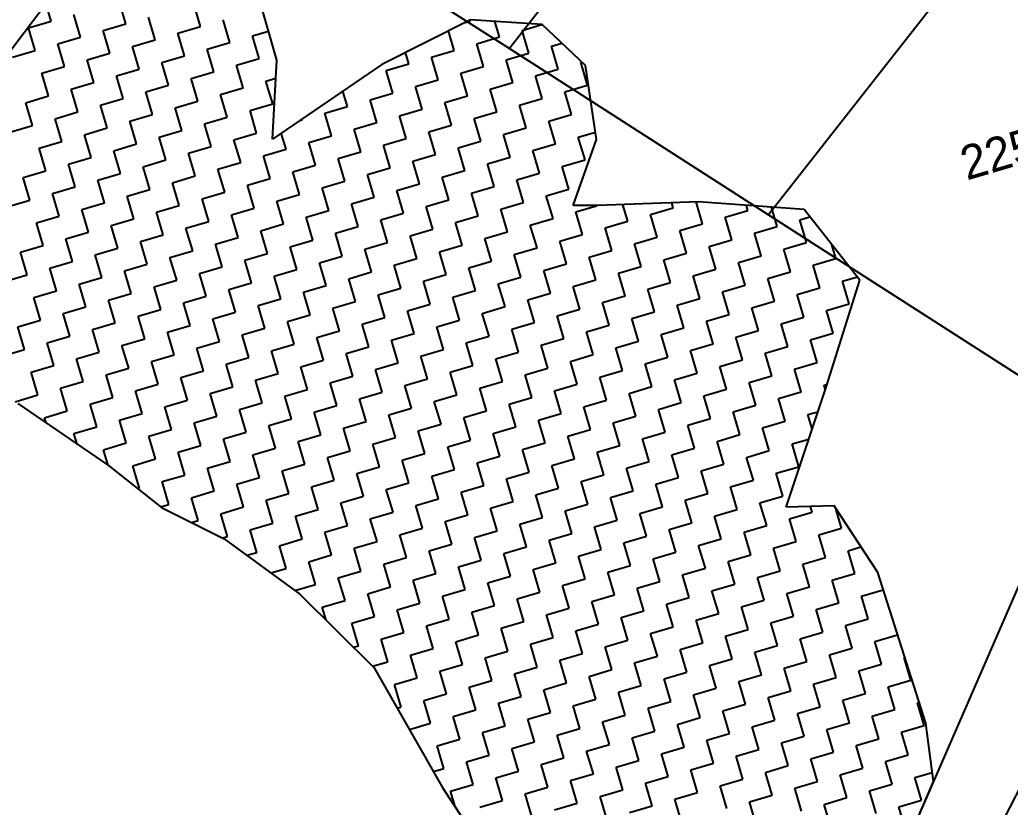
# Model space of a CAD drawing. Header units: metres. Extents: x 283645 to 285797, y 2017393 to 2020400.
# Drawn here: x 284784.7 to 285056.9, y 2017814.7 to 2018031.1 of the extents above; entities that cross this region are included whole.
import ezdxf
from ezdxf.enums import TextEntityAlignment as Align

# ---------------------------------------------------------------- set-up
doc = ezdxf.new("R2010")
doc.units = ezdxf.units.M
for name, color, linetype in [('POLY_HATCH', 12, 'Continuous'), ('POLY_PARCEL', 6, 'Continuous'), ('TEXT_MAPOUT', 7, 'Continuous'), ('TEXT_PARCEL', 7, 'Continuous'), ('V_BOUND_LINE', 7, 'Continuous'), ('VILLAGE BOUNDRY', 1, 'Continuous')]:
    doc.layers.add(name, color=color, linetype=linetype)
doc.styles.get("Standard").update_dxf_attribs({"font": 'simplex.shx'})
doc.styles.add('TEXT_MAP', font='', dxfattribs={"height": 2.5})
doc.styles.get('TEXT_MAP').set_extended_font_data('Kruti Dev 050')

msp = doc.modelspace()

# ---------------------------------------------------------------- linework, layer by layer
msp.add_lwpolyline([(284806.5, 2018054.9), (284730.52, 2017954.22)])
at = {"layer": 'POLY_HATCH'}
for p, q in [((284855.35, 2018019.98), (284842.17, 2018066.42)), ((284908.54, 2018031.07), (284884.18, 2018018.81)), ((284928.25, 2018029.77), (284908.54, 2018031.07)), ((284940.21, 2018018.55), (284928.25, 2018029.77)), ((284854.12, 2017998.26), (284855.35, 2018019.98)), ((284884.18, 2018018.81), (284854.12, 2017998.26)), ((284943.16, 2017998.23), (284940.21, 2018018.55)), ((284936.81, 2017980.09), (284943.16, 2017998.23)), ((284971.12, 2017981.05), (284943.45, 2017980.02)), ((285000.22, 2017978.95), (284971.12, 2017981.05)), ((284943.45, 2017980.02), (284936.81, 2017980.09)), ((285015.59, 2017959.59), (285000.22, 2017978.95)), ((285006.38, 2017930.44), (285015.59, 2017959.59)), ((284995.32, 2017897.19), (285006.38, 2017930.44)), ((284784.17, 2017925.66), (284809.04, 2017908.59)), ((284809.04, 2017908.59), (284823.61, 2017897.12)), ((284823.61, 2017897.12), (284840.91, 2017888.49)), ((285008.46, 2017897.5), (284995.32, 2017897.19)), ((285020.47, 2017879.18), (285008.46, 2017897.5)), ((284840.91, 2017888.49), (284861.67, 2017873.26)), ((285033.67, 2017837.83), (285020.47, 2017879.18)), ((284861.67, 2017873.26), (284882.1, 2017853.03)), ((284882.1, 2017853.03), (284901, 2017819.96)), ((285035.77, 2017821.82), (285033.67, 2017837.83)), ((284901, 2017819.96), (284911.11, 2017804.64)), ((284985.46, 2017704.31), (285035.77, 2017821.82))]:
    msp.add_line(p, q, dxfattribs=at)
at = {"layer": 'POLY_HATCH', "linetype": 'Continuous'}
for p, q in [((284793.31, 2018030.69), (284791.47, 2018036.92)), ((284813.85, 2018029.97), (284812.01, 2018036.2)), ((284834.38, 2018029.25), (284832.55, 2018035.48)), ((284801.38, 2018026.29), (284799.54, 2018032.53)), ((284787.07, 2018028.85), (284793.31, 2018030.69)), ((284807.61, 2018028.13), (284813.85, 2018029.97)), ((284821.92, 2018025.57), (284820.08, 2018031.81)), ((284842.46, 2018024.85), (284840.62, 2018031.08)), ((284907.09, 2018030.35), (284908.47, 2018030.75)), ((284908.47, 2018030.75), (284908.39, 2018031)), ((284916.54, 2018026.36), (284915.28, 2018030.63)), ((284922.77, 2018028.19), (284928.14, 2018029.77)), ((284788.91, 2018022.62), (284787.07, 2018028.85)), ((284809.45, 2018021.9), (284807.61, 2018028.13)), ((284828.15, 2018027.41), (284834.38, 2018029.25)), ((284829.99, 2018021.17), (284828.15, 2018027.41)), ((284848.69, 2018026.69), (284853.08, 2018027.98)), ((284850.53, 2018020.45), (284848.69, 2018026.69)), ((284904.07, 2018022.68), (284902.49, 2018028.03)), ((284924.61, 2018021.96), (284922.77, 2018028.19)), ((284795.14, 2018024.46), (284801.38, 2018026.29)), ((284796.98, 2018018.22), (284795.14, 2018024.46)), ((284815.68, 2018023.73), (284821.92, 2018025.57)), ((284836.22, 2018023.01), (284842.46, 2018024.85)), ((284910.3, 2018024.52), (284916.54, 2018026.36)), ((284912.14, 2018018.28), (284910.3, 2018024.52)), ((284930.84, 2018023.8), (284933.71, 2018024.64)), ((284782.68, 2018020.78), (284788.91, 2018022.62)), ((284803.22, 2018020.06), (284809.45, 2018021.9)), ((284817.52, 2018017.5), (284815.68, 2018023.73)), ((284838.06, 2018016.78), (284836.22, 2018023.01)), ((284891.6, 2018019.01), (284890.69, 2018022.09)), ((284897.84, 2018020.84), (284904.07, 2018022.68)), ((284918.38, 2018020.12), (284924.61, 2018021.96)), ((284932.68, 2018017.56), (284930.84, 2018023.8)), ((284805.05, 2018013.83), (284803.22, 2018020.06)), ((284823.75, 2018019.34), (284829.99, 2018021.17)), ((284825.59, 2018013.1), (284823.75, 2018019.34)), ((284844.29, 2018018.61), (284850.53, 2018020.45)), ((284846.13, 2018012.38), (284844.29, 2018018.61)), ((284885.37, 2018017.17), (284891.6, 2018019.01)), ((284899.67, 2018014.61), (284897.84, 2018020.84)), ((284920.21, 2018013.89), (284918.38, 2018020.12)), ((284938.91, 2018019.4), (284939.21, 2018019.49)), ((284940.75, 2018013.17), (284938.91, 2018019.4)), ((284790.75, 2018016.39), (284796.98, 2018018.22)), ((284792.58, 2018010.15), (284790.75, 2018016.39)), ((284811.29, 2018015.66), (284817.52, 2018017.5)), ((284831.82, 2018014.94), (284838.06, 2018016.78)), ((284887.21, 2018010.94), (284885.37, 2018017.17)), ((284905.91, 2018016.45), (284912.14, 2018018.28)), ((284907.75, 2018010.21), (284905.91, 2018016.45)), ((284926.45, 2018015.72), (284932.68, 2018017.56)), ((284798.82, 2018011.99), (284805.05, 2018013.83)), ((284813.12, 2018009.43), (284811.29, 2018015.66)), ((284819.36, 2018011.27), (284825.59, 2018013.1)), ((284833.66, 2018008.71), (284831.82, 2018014.94)), ((284852.36, 2018014.22), (284855.07, 2018015.02)), ((284854.2, 2018007.98), (284852.36, 2018014.22)), ((284879.05, 2018015.31), (284879.14, 2018015.33)), ((284879.14, 2018015.33), (284879.13, 2018015.36)), ((284893.44, 2018012.77), (284899.67, 2018014.61)), ((284913.98, 2018012.05), (284920.21, 2018013.89)), ((284928.28, 2018009.49), (284926.45, 2018015.72)), ((284934.52, 2018011.33), (284940.75, 2018013.17)), ((284800.66, 2018005.76), (284798.82, 2018011.99)), ((284821.19, 2018005.03), (284819.36, 2018011.27)), ((284839.9, 2018010.54), (284846.13, 2018012.38)), ((284841.73, 2018004.31), (284839.9, 2018010.54)), ((284874.74, 2018007.26), (284873.49, 2018011.5)), ((284880.97, 2018009.1), (284887.21, 2018010.94)), ((284895.28, 2018006.54), (284893.44, 2018012.77)), ((284915.82, 2018005.82), (284913.98, 2018012.05)), ((284936.35, 2018005.09), (284934.52, 2018011.33)), ((284786.35, 2018008.31), (284792.58, 2018010.15)), ((284788.19, 2018002.08), (284786.35, 2018008.31)), ((284806.89, 2018007.59), (284813.12, 2018009.43)), ((284808.73, 2018001.36), (284806.89, 2018007.59)), ((284827.43, 2018006.87), (284833.66, 2018008.71)), ((284847.97, 2018006.15), (284854.2, 2018007.98)), ((284882.81, 2018002.87), (284880.97, 2018009.1)), ((284901.51, 2018008.38), (284907.75, 2018010.21)), ((284903.35, 2018002.14), (284901.51, 2018008.38)), ((284922.05, 2018007.65), (284928.28, 2018009.49)), ((284923.89, 2018001.42), (284922.05, 2018007.65)), ((284794.42, 2018003.92), (284800.66, 2018005.76)), ((284814.96, 2018003.2), (284821.19, 2018005.03)), ((284829.26, 2018000.64), (284827.43, 2018006.87)), ((284849.8, 2017999.91), (284847.97, 2018006.15)), ((284868.51, 2018005.42), (284874.74, 2018007.26)), ((284870.34, 2017999.19), (284868.51, 2018005.42)), ((284889.04, 2018004.7), (284895.28, 2018006.54)), ((284909.58, 2018003.98), (284915.82, 2018005.82)), ((284930.12, 2018003.26), (284936.35, 2018005.09)), ((284796.26, 2017997.68), (284794.42, 2018003.92)), ((284816.8, 2017996.96), (284814.96, 2018003.2)), ((284835.5, 2018002.47), (284841.73, 2018004.31)), ((284837.34, 2017996.24), (284835.5, 2018002.47)), ((284861.64, 2018003.4), (284862.27, 2018003.59)), ((284862.27, 2018003.59), (284862.21, 2018003.79)), ((284876.58, 2018001.03), (284882.81, 2018002.87)), ((284890.88, 2017998.47), (284889.04, 2018004.7)), ((284897.11, 2018000.31), (284903.35, 2018002.14)), ((284911.42, 2017997.75), (284909.58, 2018003.98)), ((284931.96, 2017997.02), (284930.12, 2018003.26)), ((284781.95, 2018000.24), (284788.19, 2018002.08)), ((284802.49, 2017999.52), (284808.73, 2018001.36)), ((284804.33, 2017993.29), (284802.49, 2017999.52)), ((284823.03, 2017998.8), (284829.26, 2018000.64)), ((284843.57, 2017998.08), (284849.8, 2017999.91)), ((284857.87, 2017995.52), (284856.57, 2017999.94)), ((284878.41, 2017994.79), (284876.58, 2018001.03)), ((284898.95, 2017994.07), (284897.11, 2018000.31)), ((284917.65, 2017999.58), (284923.89, 2018001.42)), ((284919.49, 2017993.35), (284917.65, 2017999.58)), ((284938.19, 2017998.86), (284942.87, 2018000.24)), ((284790.02, 2017995.85), (284796.26, 2017997.68)), ((284810.56, 2017995.12), (284816.8, 2017996.96)), ((284824.87, 2017992.57), (284823.03, 2017998.8)), ((284845.41, 2017991.84), (284843.57, 2017998.08)), ((284864.11, 2017997.35), (284870.34, 2017999.19)), ((284865.95, 2017991.12), (284864.11, 2017997.35)), ((284884.65, 2017996.63), (284890.88, 2017998.47)), ((284905.19, 2017995.91), (284911.42, 2017997.75)), ((284925.72, 2017995.19), (284931.96, 2017997.02)), ((284940.03, 2017992.63), (284938.19, 2017998.86)), ((284791.86, 2017989.61), (284790.02, 2017995.85)), ((284812.4, 2017988.89), (284810.56, 2017995.12)), ((284831.1, 2017994.4), (284837.34, 2017996.24)), ((284832.94, 2017988.17), (284831.1, 2017994.4)), ((284851.64, 2017993.68), (284857.87, 2017995.52)), ((284872.18, 2017992.96), (284878.41, 2017994.79)), ((284886.48, 2017990.4), (284884.65, 2017996.63)), ((284892.72, 2017992.23), (284898.95, 2017994.07)), ((284907.02, 2017989.67), (284905.19, 2017995.91)), ((284927.56, 2017988.95), (284925.72, 2017995.19)), ((284798.1, 2017991.45), (284804.33, 2017993.29)), ((284799.93, 2017985.22), (284798.1, 2017991.45)), ((284818.63, 2017990.73), (284824.87, 2017992.57)), ((284839.17, 2017990.01), (284845.41, 2017991.84)), ((284853.48, 2017987.45), (284851.64, 2017993.68)), ((284874.02, 2017986.72), (284872.18, 2017992.96)), ((284894.55, 2017986), (284892.72, 2017992.23)), ((284913.26, 2017991.51), (284919.49, 2017993.35)), ((284915.09, 2017985.28), (284913.26, 2017991.51)), ((284933.79, 2017990.79), (284940.03, 2017992.63)), ((284785.63, 2017987.78), (284791.86, 2017989.61)), ((284806.17, 2017987.05), (284812.4, 2017988.89)), ((284820.47, 2017984.49), (284818.63, 2017990.73)), ((284841.01, 2017983.77), (284839.17, 2017990.01)), ((284859.71, 2017989.28), (284865.95, 2017991.12)), ((284861.55, 2017983.05), (284859.71, 2017989.28)), ((284880.25, 2017988.56), (284886.48, 2017990.4)), ((284882.09, 2017982.33), (284880.25, 2017988.56)), ((284900.79, 2017987.84), (284907.02, 2017989.67)), ((284921.33, 2017987.12), (284927.56, 2017988.95)), ((284935.63, 2017984.56), (284933.79, 2017990.79)), ((284787.47, 2017981.54), (284785.63, 2017987.78)), ((284808, 2017980.82), (284806.17, 2017987.05)), ((284826.71, 2017986.33), (284832.94, 2017988.17)), ((284828.54, 2017980.1), (284826.71, 2017986.33)), ((284847.24, 2017985.61), (284853.48, 2017987.45)), ((284867.78, 2017984.89), (284874.02, 2017986.72)), ((284888.32, 2017984.16), (284894.55, 2017986)), ((284902.63, 2017981.6), (284900.79, 2017987.84)), ((284923.16, 2017980.88), (284921.33, 2017987.12)), ((284793.7, 2017983.38), (284799.93, 2017985.22)), ((284795.54, 2017977.15), (284793.7, 2017983.38)), ((284814.24, 2017982.66), (284820.47, 2017984.49)), ((284834.78, 2017981.93), (284841.01, 2017983.77)), ((284849.08, 2017979.37), (284847.24, 2017985.61)), ((284869.62, 2017978.65), (284867.78, 2017984.89)), ((284890.16, 2017977.93), (284888.32, 2017984.16)), ((284908.86, 2017983.44), (284915.09, 2017985.28)), ((284910.7, 2017977.21), (284908.86, 2017983.44)), ((284929.4, 2017982.72), (284935.63, 2017984.56)), ((284781.23, 2017979.71), (284787.47, 2017981.54)), ((284801.77, 2017978.98), (284808, 2017980.82)), ((284816.07, 2017976.42), (284814.24, 2017982.66)), ((284836.61, 2017975.7), (284834.78, 2017981.93)), ((284855.31, 2017981.21), (284861.55, 2017983.05)), ((284857.15, 2017974.98), (284855.31, 2017981.21)), ((284875.85, 2017980.49), (284882.09, 2017982.33)), ((284877.69, 2017974.26), (284875.85, 2017980.49)), ((284896.39, 2017979.77), (284902.63, 2017981.6)), ((284916.93, 2017979.04), (284923.16, 2017980.88)), ((284931.24, 2017976.48), (284929.4, 2017982.72)), ((284964.24, 2017979.44), (284963.85, 2017980.78)), ((284972.31, 2017975.04), (284970.55, 2017981.03)), ((284803.61, 2017972.75), (284801.77, 2017978.98)), ((284822.31, 2017978.26), (284828.54, 2017980.1)), ((284824.15, 2017972.03), (284822.31, 2017978.26)), ((284842.85, 2017977.54), (284849.08, 2017979.37)), ((284863.39, 2017976.82), (284869.62, 2017978.65)), ((284883.92, 2017976.09), (284890.16, 2017977.93)), ((284898.23, 2017973.53), (284896.39, 2017979.77)), ((284918.77, 2017972.81), (284916.93, 2017979.04)), ((284937.47, 2017978.32), (284943.19, 2017980.01)), ((284939.31, 2017972.09), (284937.47, 2017978.32)), ((284951.77, 2017975.76), (284950.44, 2017980.28)), ((284958.01, 2017977.6), (284964.24, 2017979.44)), ((284978.55, 2017976.88), (284984.78, 2017978.71)), ((284984.78, 2017978.71), (284984.37, 2017980.1)), ((284992.85, 2017974.32), (284991.29, 2017979.6)), ((284789.3, 2017975.31), (284795.54, 2017977.15)), ((284791.14, 2017969.07), (284789.3, 2017975.31)), ((284809.84, 2017974.59), (284816.07, 2017976.42)), ((284830.38, 2017973.86), (284836.61, 2017975.7)), ((284844.68, 2017971.3), (284842.85, 2017977.54)), ((284850.92, 2017973.14), (284857.15, 2017974.98)), ((284865.22, 2017970.58), (284863.39, 2017976.82)), ((284885.76, 2017969.86), (284883.92, 2017976.09)), ((284904.46, 2017975.37), (284910.7, 2017977.21)), ((284906.3, 2017969.14), (284904.46, 2017975.37)), ((284925, 2017974.65), (284931.24, 2017976.48)), ((284945.54, 2017973.93), (284951.77, 2017975.76)), ((284959.84, 2017971.37), (284958.01, 2017977.6)), ((284966.08, 2017973.2), (284972.31, 2017975.04)), ((284980.38, 2017970.64), (284978.55, 2017976.88)), ((284999.08, 2017976.15), (285001.81, 2017976.96)), ((285000.92, 2017969.92), (284999.08, 2017976.15)), ((284797.37, 2017970.91), (284803.61, 2017972.75)), ((284811.68, 2017968.35), (284809.84, 2017974.59)), ((284832.22, 2017967.63), (284830.38, 2017973.86)), ((284852.76, 2017966.91), (284850.92, 2017973.14)), ((284871.46, 2017972.42), (284877.69, 2017974.26)), ((284873.29, 2017966.18), (284871.46, 2017972.42)), ((284892, 2017971.7), (284898.23, 2017973.53)), ((284912.53, 2017970.97), (284918.77, 2017972.81)), ((284926.84, 2017968.41), (284925, 2017974.65)), ((284947.38, 2017967.69), (284945.54, 2017973.93)), ((284967.92, 2017966.97), (284966.08, 2017973.2)), ((284986.62, 2017972.48), (284992.85, 2017974.32)), ((284988.45, 2017966.25), (284986.62, 2017972.48)), ((284799.21, 2017964.68), (284797.37, 2017970.91)), ((284817.91, 2017970.19), (284824.15, 2017972.03)), ((284819.75, 2017963.96), (284817.91, 2017970.19)), ((284838.45, 2017969.47), (284844.68, 2017971.3)), ((284858.99, 2017968.74), (284865.22, 2017970.58)), ((284879.53, 2017968.02), (284885.76, 2017969.86)), ((284893.83, 2017965.46), (284892, 2017971.7)), ((284914.37, 2017964.74), (284912.53, 2017970.97)), ((284933.07, 2017970.25), (284939.31, 2017972.09)), ((284934.91, 2017964.02), (284933.07, 2017970.25)), ((284953.61, 2017969.53), (284959.84, 2017971.37)), ((284955.45, 2017963.29), (284953.61, 2017969.53)), ((284974.15, 2017968.81), (284980.38, 2017970.64)), ((284994.69, 2017968.08), (285000.92, 2017969.92)), ((284784.91, 2017967.24), (284791.14, 2017969.07)), ((284786.74, 2017961), (284784.91, 2017967.24)), ((284805.44, 2017966.52), (284811.68, 2017968.35)), ((284825.98, 2017965.79), (284832.22, 2017967.63)), ((284840.29, 2017963.23), (284838.45, 2017969.47)), ((284846.52, 2017965.07), (284852.76, 2017966.91)), ((284860.83, 2017962.51), (284858.99, 2017968.74)), ((284881.36, 2017961.79), (284879.53, 2017968.02)), ((284900.07, 2017967.3), (284906.3, 2017969.14)), ((284901.9, 2017961.07), (284900.07, 2017967.3)), ((284920.6, 2017966.58), (284926.84, 2017968.41)), ((284941.14, 2017965.85), (284947.38, 2017967.69)), ((284961.68, 2017965.13), (284967.92, 2017966.97)), ((284975.99, 2017962.57), (284974.15, 2017968.81)), ((284996.53, 2017961.85), (284994.69, 2017968.08)), ((285008.99, 2017965.52), (285007.88, 2017969.31)), ((284792.98, 2017962.84), (284799.21, 2017964.68)), ((284807.28, 2017960.28), (284805.44, 2017966.52)), ((284827.82, 2017959.56), (284825.98, 2017965.79)), ((284848.36, 2017958.84), (284846.52, 2017965.07)), ((284867.06, 2017964.35), (284873.29, 2017966.18)), ((284868.9, 2017958.11), (284867.06, 2017964.35)), ((284887.6, 2017963.63), (284893.83, 2017965.46)), ((284908.14, 2017962.9), (284914.37, 2017964.74)), ((284922.44, 2017960.34), (284920.6, 2017966.58)), ((284942.98, 2017959.62), (284941.14, 2017965.85)), ((284963.52, 2017958.9), (284961.68, 2017965.13)), ((284982.22, 2017964.41), (284988.45, 2017966.25)), ((284984.06, 2017958.18), (284982.22, 2017964.41)), ((285002.76, 2017963.69), (285008.99, 2017965.52)), ((284794.81, 2017956.61), (284792.98, 2017962.84)), ((284813.52, 2017962.12), (284819.75, 2017963.96)), ((284815.35, 2017955.88), (284813.52, 2017962.12)), ((284834.05, 2017961.4), (284840.29, 2017963.23)), ((284835.89, 2017955.16), (284834.05, 2017961.4)), ((284854.59, 2017960.67), (284860.83, 2017962.51)), ((284875.13, 2017959.95), (284881.36, 2017961.79)), ((284889.44, 2017957.39), (284887.6, 2017963.63)), ((284909.97, 2017956.67), (284908.14, 2017962.9)), ((284928.68, 2017962.18), (284934.91, 2017964.02)), ((284930.51, 2017955.95), (284928.68, 2017962.18)), ((284949.21, 2017961.46), (284955.45, 2017963.29)), ((284951.05, 2017955.22), (284949.21, 2017961.46)), ((284969.75, 2017960.73), (284975.99, 2017962.57)), ((284990.29, 2017960.01), (284996.53, 2017961.85)), ((285004.6, 2017957.45), (285002.76, 2017963.69)), ((284780.51, 2017959.17), (284786.74, 2017961)), ((284801.05, 2017958.44), (284807.28, 2017960.28)), ((284821.59, 2017957.72), (284827.82, 2017959.56)), ((284842.12, 2017957), (284848.36, 2017958.84)), ((284856.43, 2017954.44), (284854.59, 2017960.67)), ((284876.97, 2017953.72), (284875.13, 2017959.95)), ((284895.67, 2017959.23), (284901.9, 2017961.07)), ((284897.51, 2017952.99), (284895.67, 2017959.23)), ((284916.21, 2017958.51), (284922.44, 2017960.34)), ((284936.75, 2017957.78), (284942.98, 2017959.62)), ((284957.29, 2017957.06), (284963.52, 2017958.9)), ((284971.59, 2017954.5), (284969.75, 2017960.73)), ((284992.13, 2017953.78), (284990.29, 2017960.01)), ((285010.83, 2017959.29), (285014.88, 2017960.48)), ((285012.67, 2017953.06), (285010.83, 2017959.29)), ((284788.58, 2017954.77), (284794.81, 2017956.61)), ((284802.88, 2017952.21), (284801.05, 2017958.44)), ((284809.12, 2017954.05), (284815.35, 2017955.88)), ((284823.42, 2017951.49), (284821.59, 2017957.72)), ((284843.96, 2017950.77), (284842.12, 2017957)), ((284862.66, 2017956.28), (284868.9, 2017958.11)), ((284864.5, 2017950.04), (284862.66, 2017956.28)), ((284883.2, 2017955.55), (284889.44, 2017957.39)), ((284903.74, 2017954.83), (284909.97, 2017956.67)), ((284918.05, 2017952.27), (284916.21, 2017958.51)), ((284924.28, 2017954.11), (284930.51, 2017955.95)), ((284938.58, 2017951.55), (284936.75, 2017957.78)), ((284959.12, 2017950.83), (284957.29, 2017957.06)), ((284977.82, 2017956.34), (284984.06, 2017958.18)), ((284979.66, 2017950.1), (284977.82, 2017956.34)), ((284998.36, 2017955.62), (285004.6, 2017957.45)), ((284790.42, 2017948.54), (284788.58, 2017954.77)), ((284810.96, 2017947.81), (284809.12, 2017954.05)), ((284829.66, 2017953.33), (284835.89, 2017955.16)), ((284831.49, 2017947.09), (284829.66, 2017953.33)), ((284850.2, 2017952.6), (284856.43, 2017954.44)), ((284870.73, 2017951.88), (284876.97, 2017953.72)), ((284885.04, 2017949.32), (284883.2, 2017955.55)), ((284905.58, 2017948.6), (284903.74, 2017954.83)), ((284926.12, 2017947.88), (284924.28, 2017954.11)), ((284944.82, 2017953.39), (284951.05, 2017955.22)), ((284946.65, 2017947.15), (284944.82, 2017953.39)), ((284965.36, 2017952.66), (284971.59, 2017954.5)), ((284985.89, 2017951.94), (284992.13, 2017953.78)), ((285000.2, 2017949.38), (284998.36, 2017955.62)), ((284796.65, 2017950.37), (284802.88, 2017952.21)), ((284817.19, 2017949.65), (284823.42, 2017951.49)), ((284837.73, 2017948.93), (284843.96, 2017950.77)), ((284852.03, 2017946.37), (284850.2, 2017952.6)), ((284872.57, 2017945.65), (284870.73, 2017951.88)), ((284891.27, 2017951.16), (284897.51, 2017952.99)), ((284893.11, 2017944.92), (284891.27, 2017951.16)), ((284911.81, 2017950.43), (284918.05, 2017952.27)), ((284913.65, 2017944.2), (284911.81, 2017950.43)), ((284932.35, 2017949.71), (284938.58, 2017951.55)), ((284952.89, 2017948.99), (284959.12, 2017950.83)), ((284967.19, 2017946.43), (284965.36, 2017952.66)), ((284987.73, 2017945.71), (284985.89, 2017951.94)), ((285006.43, 2017951.22), (285012.67, 2017953.06)), ((285008.27, 2017944.99), (285006.43, 2017951.22)), ((284784.18, 2017946.7), (284790.42, 2017948.54)), ((284798.49, 2017944.14), (284796.65, 2017950.37)), ((284804.72, 2017945.98), (284810.96, 2017947.81)), ((284819.03, 2017943.42), (284817.19, 2017949.65)), ((284839.57, 2017942.69), (284837.73, 2017948.93)), ((284858.27, 2017948.21), (284864.5, 2017950.04)), ((284860.1, 2017941.97), (284858.27, 2017948.21)), ((284878.81, 2017947.48), (284885.04, 2017949.32)), ((284899.34, 2017946.76), (284905.58, 2017948.6)), ((284919.88, 2017946.04), (284926.12, 2017947.88)), ((284934.19, 2017943.48), (284932.35, 2017949.71)), ((284954.73, 2017942.76), (284952.89, 2017948.99)), ((284973.43, 2017948.27), (284979.66, 2017950.1)), ((284975.26, 2017942.03), (284973.43, 2017948.27)), ((284993.97, 2017947.54), (285000.2, 2017949.38)), ((284786.02, 2017940.47), (284784.18, 2017946.7)), ((284806.56, 2017939.74), (284804.72, 2017945.98)), ((284825.26, 2017945.25), (284831.49, 2017947.09)), ((284827.1, 2017939.02), (284825.26, 2017945.25)), ((284845.8, 2017944.53), (284852.03, 2017946.37)), ((284866.34, 2017943.81), (284872.57, 2017945.65)), ((284880.64, 2017941.25), (284878.81, 2017947.48)), ((284901.18, 2017940.53), (284899.34, 2017946.76)), ((284921.72, 2017939.8), (284919.88, 2017946.04)), ((284940.42, 2017945.32), (284946.65, 2017947.15)), ((284942.26, 2017939.08), (284940.42, 2017945.32)), ((284960.96, 2017944.59), (284967.19, 2017946.43)), ((284981.5, 2017943.87), (284987.73, 2017945.71)), ((284995.8, 2017941.31), (284993.97, 2017947.54)), ((285002.04, 2017943.15), (285008.27, 2017944.99)), ((284792.25, 2017942.3), (284798.49, 2017944.14)), ((284794.09, 2017936.07), (284792.25, 2017942.3)), ((284812.79, 2017941.58), (284819.03, 2017943.42)), ((284833.33, 2017940.86), (284839.57, 2017942.69)), ((284847.64, 2017938.3), (284845.8, 2017944.53)), ((284868.17, 2017937.58), (284866.34, 2017943.81)), ((284886.88, 2017943.09), (284893.11, 2017944.92)), ((284888.71, 2017936.85), (284886.88, 2017943.09)), ((284907.41, 2017942.36), (284913.65, 2017944.2)), ((284909.25, 2017936.13), (284907.41, 2017942.36)), ((284927.95, 2017941.64), (284934.19, 2017943.48)), ((284948.49, 2017940.92), (284954.73, 2017942.76)), ((284962.8, 2017938.36), (284960.96, 2017944.59)), ((284983.34, 2017937.64), (284981.5, 2017943.87)), ((285003.87, 2017936.91), (285002.04, 2017943.15)), ((284779.79, 2017938.63), (284786.02, 2017940.47)), ((284800.32, 2017937.91), (284806.56, 2017939.74)), ((284814.63, 2017935.35), (284812.79, 2017941.58)), ((284835.17, 2017934.62), (284833.33, 2017940.86)), ((284853.87, 2017940.13), (284860.1, 2017941.97)), ((284855.71, 2017933.9), (284853.87, 2017940.13)), ((284874.41, 2017939.41), (284880.64, 2017941.25)), ((284894.95, 2017938.69), (284901.18, 2017940.53)), ((284915.49, 2017937.97), (284921.72, 2017939.8)), ((284929.79, 2017935.41), (284927.95, 2017941.64)), ((284950.33, 2017934.69), (284948.49, 2017940.92)), ((284969.03, 2017940.2), (284975.26, 2017942.03)), ((284970.87, 2017933.96), (284969.03, 2017940.2)), ((284989.57, 2017939.47), (284995.8, 2017941.31)), ((284802.16, 2017931.67), (284800.32, 2017937.91)), ((284820.86, 2017937.18), (284827.1, 2017939.02)), ((284822.7, 2017930.95), (284820.86, 2017937.18)), ((284841.4, 2017936.46), (284847.64, 2017938.3)), ((284861.94, 2017935.74), (284868.17, 2017937.58)), ((284876.25, 2017933.18), (284874.41, 2017939.41)), ((284882.48, 2017935.02), (284888.71, 2017936.85)), ((284896.78, 2017932.46), (284894.95, 2017938.69)), ((284917.32, 2017931.73), (284915.49, 2017937.97)), ((284936.02, 2017937.24), (284942.26, 2017939.08)), ((284937.86, 2017931.01), (284936.02, 2017937.24)), ((284956.56, 2017936.52), (284962.8, 2017938.36)), ((284977.1, 2017935.8), (284983.34, 2017937.64)), ((284991.41, 2017933.24), (284989.57, 2017939.47)), ((284997.64, 2017935.08), (285003.87, 2017936.91)), ((284787.86, 2017934.23), (284794.09, 2017936.07)), ((284789.69, 2017928), (284787.86, 2017934.23)), ((284808.4, 2017933.51), (284814.63, 2017935.35)), ((284828.93, 2017932.79), (284835.17, 2017934.62)), ((284843.24, 2017930.23), (284841.4, 2017936.46)), ((284863.78, 2017929.5), (284861.94, 2017935.74)), ((284884.32, 2017928.78), (284882.48, 2017935.02)), ((284903.02, 2017934.29), (284909.25, 2017936.13)), ((284904.85, 2017928.06), (284903.02, 2017934.29)), ((284923.56, 2017933.57), (284929.79, 2017935.41)), ((284944.09, 2017932.85), (284950.33, 2017934.69)), ((284958.4, 2017930.29), (284956.56, 2017936.52)), ((284978.94, 2017929.57), (284977.1, 2017935.8)), ((284999.48, 2017928.84), (284997.64, 2017935.08)), ((284795.93, 2017929.83), (284802.16, 2017931.67)), ((284810.23, 2017927.28), (284808.4, 2017933.51)), ((284830.77, 2017926.55), (284828.93, 2017932.79)), ((284849.47, 2017932.06), (284855.71, 2017933.9)), ((284851.31, 2017925.83), (284849.47, 2017932.06)), ((284870.01, 2017931.34), (284876.25, 2017933.18)), ((284890.55, 2017930.62), (284896.78, 2017932.46)), ((284911.09, 2017929.9), (284917.32, 2017931.73)), ((284925.39, 2017927.34), (284923.56, 2017933.57)), ((284945.93, 2017926.61), (284944.09, 2017932.85)), ((284964.63, 2017932.13), (284970.87, 2017933.96)), ((284966.47, 2017925.89), (284964.63, 2017932.13)), ((284985.17, 2017931.4), (284991.41, 2017933.24)), ((284987.01, 2017925.17), (284985.17, 2017931.4)), ((284797.77, 2017923.6), (284795.93, 2017929.83)), ((284816.47, 2017929.11), (284822.7, 2017930.95)), ((284818.3, 2017922.88), (284816.47, 2017929.11)), ((284837.01, 2017928.39), (284843.24, 2017930.23)), ((284857.54, 2017927.67), (284863.78, 2017929.5)), ((284871.85, 2017925.11), (284870.01, 2017931.34)), ((284878.08, 2017926.94), (284884.32, 2017928.78)), ((284892.39, 2017924.39), (284890.55, 2017930.62)), ((284912.93, 2017923.66), (284911.09, 2017929.9)), ((284931.63, 2017929.17), (284937.86, 2017931.01)), ((284933.46, 2017922.94), (284931.63, 2017929.17)), ((284952.17, 2017928.45), (284958.4, 2017930.29)), ((284972.7, 2017927.73), (284978.94, 2017929.57)), ((284993.24, 2017927.01), (284999.48, 2017928.84)), ((285005.71, 2017930.68), (285006.53, 2017930.92)), ((285006.06, 2017929.49), (285005.71, 2017930.68)), ((284783.46, 2017926.16), (284789.69, 2017928)), ((284804, 2017925.44), (284810.23, 2017927.28)), ((284824.54, 2017924.72), (284830.77, 2017926.55)), ((284838.84, 2017922.16), (284837.01, 2017928.39)), ((284859.38, 2017921.43), (284857.54, 2017927.67)), ((284879.92, 2017920.71), (284878.08, 2017926.94)), ((284898.62, 2017926.22), (284904.85, 2017928.06)), ((284900.46, 2017919.99), (284898.62, 2017926.22)), ((284919.16, 2017925.5), (284925.39, 2017927.34)), ((284939.7, 2017924.78), (284945.93, 2017926.61)), ((284954, 2017922.22), (284952.17, 2017928.45)), ((284974.54, 2017921.49), (284972.7, 2017927.73)), ((284995.08, 2017920.77), (284993.24, 2017927.01)), ((284791.53, 2017921.76), (284797.77, 2017923.6)), ((284805.84, 2017919.2), (284804, 2017925.44)), ((284826.37, 2017918.48), (284824.54, 2017924.72)), ((284845.08, 2017923.99), (284851.31, 2017925.83)), ((284846.91, 2017917.76), (284845.08, 2017923.99)), ((284865.61, 2017923.27), (284871.85, 2017925.11)), ((284867.45, 2017917.04), (284865.61, 2017923.27)), ((284886.15, 2017922.55), (284892.39, 2017924.39)), ((284906.69, 2017921.83), (284912.93, 2017923.66)), ((284921, 2017919.27), (284919.16, 2017925.5)), ((284941.54, 2017918.54), (284939.7, 2017924.78)), ((284960.24, 2017924.05), (284966.47, 2017925.89)), ((284962.07, 2017917.82), (284960.24, 2017924.05)), ((284980.78, 2017923.33), (284987.01, 2017925.17)), ((284982.61, 2017917.1), (284980.78, 2017923.33)), ((285001.31, 2017922.61), (285004.04, 2017923.41)), ((284791.96, 2017920.32), (284791.53, 2017921.76)), ((284812.07, 2017921.04), (284818.3, 2017922.88)), ((284813.91, 2017914.81), (284812.07, 2017921.04)), ((284832.61, 2017920.32), (284838.84, 2017922.16)), ((284853.15, 2017919.6), (284859.38, 2017921.43)), ((284873.69, 2017918.87), (284879.92, 2017920.71)), ((284887.99, 2017916.31), (284886.15, 2017922.55)), ((284908.53, 2017915.59), (284906.69, 2017921.83)), ((284927.23, 2017921.1), (284933.46, 2017922.94)), ((284929.07, 2017914.87), (284927.23, 2017921.1)), ((284947.77, 2017920.38), (284954, 2017922.22)), ((284968.31, 2017919.66), (284974.54, 2017921.49)), ((284988.85, 2017918.94), (284995.08, 2017920.77)), ((285002.47, 2017918.69), (285001.31, 2017922.61)), ((284799.6, 2017917.37), (284805.84, 2017919.2)), ((284820.14, 2017916.64), (284826.37, 2017918.48)), ((284834.45, 2017914.08), (284832.61, 2017920.32)), ((284840.68, 2017915.92), (284846.91, 2017917.76)), ((284854.98, 2017913.36), (284853.15, 2017919.6)), ((284875.52, 2017912.64), (284873.69, 2017918.87)), ((284894.22, 2017918.15), (284900.46, 2017919.99)), ((284896.06, 2017911.92), (284894.22, 2017918.15)), ((284914.76, 2017917.43), (284921, 2017919.27)), ((284935.3, 2017916.71), (284941.54, 2017918.54)), ((284949.61, 2017914.15), (284947.77, 2017920.38)), ((284955.84, 2017915.98), (284962.07, 2017917.82)), ((284970.14, 2017913.42), (284968.31, 2017919.66)), ((284990.68, 2017912.7), (284988.85, 2017918.94)), ((284800.45, 2017914.48), (284799.6, 2017917.37)), ((284821.98, 2017910.41), (284820.14, 2017916.64)), ((284842.52, 2017909.69), (284840.68, 2017915.92)), ((284861.22, 2017915.2), (284867.45, 2017917.04)), ((284863.06, 2017908.97), (284861.22, 2017915.2)), ((284881.76, 2017914.48), (284887.99, 2017916.31)), ((284902.3, 2017913.75), (284908.53, 2017915.59)), ((284916.6, 2017911.19), (284914.76, 2017917.43)), ((284937.14, 2017910.47), (284935.3, 2017916.71)), ((284957.68, 2017909.75), (284955.84, 2017915.98)), ((284976.38, 2017915.26), (284982.61, 2017917.1)), ((284978.22, 2017909.03), (284976.38, 2017915.26)), ((284996.92, 2017914.54), (285001.54, 2017915.9)), ((284807.67, 2017912.97), (284813.91, 2017914.81)), ((284808.95, 2017908.65), (284807.67, 2017912.97)), ((284828.21, 2017912.25), (284834.45, 2017914.08)), ((284848.75, 2017911.53), (284854.98, 2017913.36)), ((284869.29, 2017910.8), (284875.52, 2017912.64)), ((284883.59, 2017908.24), (284881.76, 2017914.48)), ((284904.13, 2017907.52), (284902.3, 2017913.75)), ((284922.83, 2017913.03), (284929.07, 2017914.87)), ((284924.67, 2017906.8), (284922.83, 2017913.03)), ((284943.37, 2017912.31), (284949.61, 2017914.15)), ((284963.91, 2017911.59), (284970.14, 2017913.42)), ((284984.45, 2017910.86), (284990.68, 2017912.7)), ((284998.75, 2017908.3), (284996.92, 2017914.54)), ((284815.74, 2017908.57), (284821.98, 2017910.41)), ((284830.05, 2017906.01), (284828.21, 2017912.25)), ((284836.28, 2017907.85), (284842.52, 2017909.69)), ((284850.59, 2017905.29), (284848.75, 2017911.53)), ((284871.13, 2017904.57), (284869.29, 2017910.8)), ((284889.83, 2017910.08), (284896.06, 2017911.92)), ((284891.66, 2017903.85), (284889.83, 2017910.08)), ((284910.37, 2017909.36), (284916.6, 2017911.19)), ((284930.9, 2017908.64), (284937.14, 2017910.47)), ((284945.21, 2017906.08), (284943.37, 2017912.31)), ((284951.44, 2017907.91), (284957.68, 2017909.75)), ((284965.75, 2017905.35), (284963.91, 2017911.59)), ((284986.29, 2017904.63), (284984.45, 2017910.86)), ((284817.58, 2017902.34), (284815.74, 2017908.57)), ((284838.12, 2017901.62), (284836.28, 2017907.85)), ((284856.82, 2017907.13), (284863.06, 2017908.97)), ((284858.66, 2017900.89), (284856.82, 2017907.13)), ((284877.36, 2017906.41), (284883.59, 2017908.24)), ((284897.9, 2017905.68), (284904.13, 2017907.52)), ((284912.2, 2017903.12), (284910.37, 2017909.36)), ((284932.74, 2017902.4), (284930.9, 2017908.64)), ((284953.28, 2017901.68), (284951.44, 2017907.91)), ((284971.98, 2017907.19), (284978.22, 2017909.03)), ((284973.82, 2017900.96), (284971.98, 2017907.19)), ((284992.52, 2017906.47), (284998.75, 2017908.3)), ((284823.82, 2017904.18), (284830.05, 2017906.01)), ((284825.65, 2017897.94), (284823.82, 2017904.18)), ((284844.35, 2017903.45), (284850.59, 2017905.29)), ((284864.89, 2017902.73), (284871.13, 2017904.57)), ((284879.2, 2017900.17), (284877.36, 2017906.41)), ((284899.74, 2017899.45), (284897.9, 2017905.68)), ((284918.44, 2017904.96), (284924.67, 2017906.8)), ((284920.27, 2017898.73), (284918.44, 2017904.96)), ((284938.98, 2017904.24), (284945.21, 2017906.08)), ((284940.81, 2017898), (284938.98, 2017904.24)), ((284959.51, 2017903.52), (284965.75, 2017905.35)), ((284980.05, 2017902.79), (284986.29, 2017904.63)), ((284994.36, 2017900.23), (284992.52, 2017906.47)), ((284817.14, 2017902.21), (284817.58, 2017902.34)), ((284831.89, 2017899.78), (284838.12, 2017901.62)), ((284846.19, 2017897.22), (284844.35, 2017903.45)), ((284866.73, 2017896.5), (284864.89, 2017902.73)), ((284885.43, 2017902.01), (284891.66, 2017903.85)), ((284887.27, 2017895.78), (284885.43, 2017902.01)), ((284905.97, 2017901.29), (284912.2, 2017903.12)), ((284926.51, 2017900.56), (284932.74, 2017902.4)), ((284947.05, 2017899.84), (284953.28, 2017901.68)), ((284961.35, 2017897.28), (284959.51, 2017903.52)), ((284981.89, 2017896.56), (284980.05, 2017902.79)), ((284833.72, 2017893.55), (284831.89, 2017899.78)), ((284852.42, 2017899.06), (284858.66, 2017900.89)), ((284854.26, 2017892.82), (284852.42, 2017899.06)), ((284872.96, 2017898.34), (284879.2, 2017900.17)), ((284893.5, 2017897.61), (284899.74, 2017899.45)), ((284907.81, 2017895.05), (284905.97, 2017901.29)), ((284914.04, 2017896.89), (284920.27, 2017898.73)), ((284928.35, 2017894.33), (284926.51, 2017900.56)), ((284948.88, 2017893.61), (284947.05, 2017899.84)), ((284967.59, 2017899.12), (284973.82, 2017900.96)), ((284969.42, 2017892.89), (284967.59, 2017899.12)), ((284988.12, 2017898.4), (284994.36, 2017900.23)), ((284823.41, 2017897.28), (284825.65, 2017897.94)), ((284839.96, 2017895.38), (284846.19, 2017897.22)), ((284860.5, 2017894.66), (284866.73, 2017896.5)), ((284874.8, 2017892.1), (284872.96, 2017898.34)), ((284895.34, 2017891.38), (284893.5, 2017897.61)), ((284915.88, 2017890.66), (284914.04, 2017896.89)), ((284934.58, 2017896.17), (284940.81, 2017898)), ((284936.42, 2017889.93), (284934.58, 2017896.17)), ((284955.12, 2017895.45), (284961.35, 2017897.28)), ((284975.66, 2017894.72), (284981.89, 2017896.56)), ((284989.96, 2017892.16), (284988.12, 2017898.4)), ((285002.43, 2017895.84), (285001.98, 2017897.35)), ((285010.5, 2017891.44), (285008.92, 2017896.79)), ((284831.87, 2017893), (284833.72, 2017893.55)), ((284841.79, 2017889.15), (284839.96, 2017895.38)), ((284862.33, 2017888.43), (284860.5, 2017894.66)), ((284881.03, 2017893.94), (284887.27, 2017895.78)), ((284882.87, 2017887.7), (284881.03, 2017893.94)), ((284901.57, 2017893.22), (284907.81, 2017895.05)), ((284922.11, 2017892.49), (284928.35, 2017894.33)), ((284942.65, 2017891.77), (284948.88, 2017893.61)), ((284956.95, 2017889.21), (284955.12, 2017895.45)), ((284977.49, 2017888.49), (284975.66, 2017894.72)), ((284996.19, 2017894), (285002.43, 2017895.84)), ((284998.03, 2017887.77), (284996.19, 2017894)), ((284848.03, 2017890.99), (284854.26, 2017892.82)), ((284849.87, 2017884.75), (284848.03, 2017890.99)), ((284868.57, 2017890.26), (284874.8, 2017892.1)), ((284889.11, 2017889.54), (284895.34, 2017891.38)), ((284903.41, 2017886.98), (284901.57, 2017893.22)), ((284909.64, 2017888.82), (284915.88, 2017890.66)), ((284923.95, 2017886.26), (284922.11, 2017892.49)), ((284944.49, 2017885.54), (284942.65, 2017891.77)), ((284963.19, 2017891.05), (284969.42, 2017892.89)), ((284965.03, 2017884.81), (284963.19, 2017891.05)), ((284983.73, 2017890.33), (284989.96, 2017892.16)), ((285004.27, 2017889.6), (285010.5, 2017891.44)), ((284840.41, 2017888.74), (284841.79, 2017889.15)), ((284856.1, 2017886.59), (284862.33, 2017888.43)), ((284870.4, 2017884.03), (284868.57, 2017890.26)), ((284890.94, 2017883.31), (284889.11, 2017889.54)), ((284911.48, 2017882.59), (284909.64, 2017888.82)), ((284930.18, 2017888.1), (284936.42, 2017889.93)), ((284932.02, 2017881.86), (284930.18, 2017888.1)), ((284950.72, 2017887.37), (284956.95, 2017889.21)), ((284971.26, 2017886.65), (284977.49, 2017888.49)), ((284985.56, 2017884.09), (284983.73, 2017890.33)), ((285006.1, 2017883.37), (285004.27, 2017889.6)), ((284857.94, 2017880.36), (284856.1, 2017886.59)), ((284876.64, 2017885.87), (284882.87, 2017887.7)), ((284878.47, 2017879.63), (284876.64, 2017885.87)), ((284897.18, 2017885.14), (284903.41, 2017886.98)), ((284899.01, 2017878.91), (284897.18, 2017885.14)), ((284917.71, 2017884.42), (284923.95, 2017886.26)), ((284938.25, 2017883.7), (284944.49, 2017885.54)), ((284952.56, 2017881.14), (284950.72, 2017887.37)), ((284973.1, 2017880.42), (284971.26, 2017886.65)), ((284991.8, 2017885.93), (284998.03, 2017887.77)), ((284993.64, 2017879.7), (284991.8, 2017885.93)), ((285012.34, 2017885.21), (285015.84, 2017886.24)), ((285014.17, 2017878.97), (285012.34, 2017885.21)), ((284847.11, 2017883.94), (284849.87, 2017884.75)), ((284864.17, 2017882.19), (284870.4, 2017884.03)), ((284884.71, 2017881.47), (284890.94, 2017883.31)), ((284905.25, 2017880.75), (284911.48, 2017882.59)), ((284919.55, 2017878.19), (284917.71, 2017884.42)), ((284940.09, 2017877.47), (284938.25, 2017883.7)), ((284958.79, 2017882.98), (284965.03, 2017884.81)), ((284960.63, 2017876.74), (284958.79, 2017882.98)), ((284979.33, 2017882.25), (284985.56, 2017884.09)), ((284999.87, 2017881.53), (285006.1, 2017883.37)), ((284853.7, 2017879.11), (284857.94, 2017880.36)), ((284866.01, 2017875.96), (284864.17, 2017882.19)), ((284886.55, 2017875.24), (284884.71, 2017881.47)), ((284907.08, 2017874.51), (284905.25, 2017880.75)), ((284925.79, 2017880.03), (284932.02, 2017881.86)), ((284927.62, 2017873.79), (284925.79, 2017880.03)), ((284946.32, 2017879.3), (284952.56, 2017881.14)), ((284966.86, 2017878.58), (284973.1, 2017880.42)), ((284981.17, 2017876.02), (284979.33, 2017882.25)), ((284987.4, 2017877.86), (284993.64, 2017879.7)), ((285001.71, 2017875.3), (284999.87, 2017881.53)), ((284872.24, 2017877.8), (284878.47, 2017879.63)), ((284874.08, 2017871.56), (284872.24, 2017877.8)), ((284892.78, 2017877.07), (284899.01, 2017878.91)), ((284894.62, 2017870.84), (284892.78, 2017877.07)), ((284913.32, 2017876.35), (284919.55, 2017878.19)), ((284933.86, 2017875.63), (284940.09, 2017877.47)), ((284948.16, 2017873.07), (284946.32, 2017879.3)), ((284968.7, 2017872.35), (284966.86, 2017878.58)), ((284989.24, 2017871.62), (284987.4, 2017877.86)), ((285007.94, 2017877.14), (285014.17, 2017878.97)), ((285009.78, 2017870.9), (285007.94, 2017877.14)), ((284860.29, 2017874.27), (284866.01, 2017875.96)), ((284880.31, 2017873.4), (284886.55, 2017875.24)), ((284900.85, 2017872.68), (284907.08, 2017874.51)), ((284915.16, 2017870.12), (284913.32, 2017876.35)), ((284935.69, 2017869.4), (284933.86, 2017875.63)), ((284954.4, 2017874.91), (284960.63, 2017876.74)), ((284956.23, 2017868.67), (284954.4, 2017874.91)), ((284974.93, 2017874.18), (284981.17, 2017876.02)), ((284995.47, 2017873.46), (285001.71, 2017875.3)), ((285016.01, 2017872.74), (285021.96, 2017874.49)), ((284867.84, 2017869.73), (284874.08, 2017871.56)), ((284882.15, 2017867.17), (284880.31, 2017873.4)), ((284902.69, 2017866.44), (284900.85, 2017872.68)), ((284921.39, 2017871.95), (284927.62, 2017873.79)), ((284923.23, 2017865.72), (284921.39, 2017871.95)), ((284941.93, 2017871.23), (284948.16, 2017873.07)), ((284962.47, 2017870.51), (284968.7, 2017872.35)), ((284976.77, 2017867.95), (284974.93, 2017874.18)), ((284983, 2017869.79), (284989.24, 2017871.62)), ((284997.31, 2017867.23), (284995.47, 2017873.46)), ((285017.85, 2017866.51), (285016.01, 2017872.74)), ((284868.92, 2017866.08), (284867.84, 2017869.73)), ((284888.38, 2017869), (284894.62, 2017870.84)), ((284890.22, 2017862.77), (284888.38, 2017869)), ((284908.92, 2017868.28), (284915.16, 2017870.12)), ((284929.46, 2017867.56), (284935.69, 2017869.4)), ((284943.76, 2017865), (284941.93, 2017871.23)), ((284964.3, 2017864.28), (284962.47, 2017870.51)), ((284984.84, 2017863.55), (284983, 2017869.79)), ((285003.54, 2017869.06), (285009.78, 2017870.9)), ((285005.38, 2017862.83), (285003.54, 2017869.06)), ((284875.91, 2017865.33), (284882.15, 2017867.17)), ((284896.45, 2017864.61), (284902.69, 2017866.44)), ((284910.76, 2017862.05), (284908.92, 2017868.28)), ((284931.3, 2017861.32), (284929.46, 2017867.56)), ((284950, 2017866.84), (284956.23, 2017868.67)), ((284951.84, 2017860.6), (284950, 2017866.84)), ((284970.54, 2017866.11), (284976.77, 2017867.95)), ((284972.37, 2017859.88), (284970.54, 2017866.11)), ((284991.08, 2017865.39), (284997.31, 2017867.23)), ((285011.61, 2017864.67), (285017.85, 2017866.51)), ((284877.75, 2017859.1), (284875.91, 2017865.33)), ((284898.29, 2017858.37), (284896.45, 2017864.61)), ((284916.99, 2017863.88), (284923.23, 2017865.72)), ((284918.83, 2017857.65), (284916.99, 2017863.88)), ((284937.53, 2017863.16), (284943.76, 2017865)), ((284958.07, 2017862.44), (284964.3, 2017864.28)), ((284978.61, 2017861.72), (284984.84, 2017863.55)), ((284992.91, 2017859.16), (284991.08, 2017865.39)), ((285013.45, 2017858.43), (285011.61, 2017864.67)), ((284883.99, 2017860.93), (284890.22, 2017862.77)), ((284885.82, 2017854.7), (284883.99, 2017860.93)), ((284904.52, 2017860.21), (284910.76, 2017862.05)), ((284925.06, 2017859.49), (284931.3, 2017861.32)), ((284939.37, 2017856.93), (284937.53, 2017863.16)), ((284945.6, 2017858.76), (284951.84, 2017860.6)), ((284959.91, 2017856.2), (284958.07, 2017862.44)), ((284980.44, 2017855.48), (284978.61, 2017861.72)), ((284999.15, 2017860.99), (285005.38, 2017862.83)), ((285000.98, 2017854.76), (284999.15, 2017860.99)), ((285019.68, 2017860.27), (285025.92, 2017862.11)), ((284876.38, 2017858.69), (284877.75, 2017859.1)), ((284892.06, 2017856.54), (284898.29, 2017858.37)), ((284906.36, 2017853.98), (284904.52, 2017860.21)), ((284926.9, 2017853.25), (284925.06, 2017859.49)), ((284947.44, 2017852.53), (284945.6, 2017858.76)), ((284966.14, 2017858.04), (284972.37, 2017859.88)), ((284967.98, 2017851.81), (284966.14, 2017858.04)), ((284986.68, 2017857.32), (284992.91, 2017859.16)), ((285007.22, 2017856.6), (285013.45, 2017858.43)), ((285021.52, 2017854.04), (285019.68, 2017860.27)), ((284893.89, 2017850.3), (284892.06, 2017856.54)), ((284912.6, 2017855.81), (284918.83, 2017857.65)), ((284914.43, 2017849.58), (284912.6, 2017855.81)), ((284933.13, 2017855.09), (284939.37, 2017856.93)), ((284953.67, 2017854.37), (284959.91, 2017856.2)), ((284974.21, 2017853.65), (284980.44, 2017855.48)), ((284988.52, 2017851.09), (284986.68, 2017857.32)), ((285009.05, 2017850.36), (285007.22, 2017856.6)), ((285027.76, 2017855.87), (285027.9, 2017855.92)), ((285029.59, 2017849.64), (285027.76, 2017855.87)), ((284881.65, 2017853.47), (284885.82, 2017854.7)), ((284900.13, 2017852.14), (284906.36, 2017853.98)), ((284920.67, 2017851.42), (284926.9, 2017853.25)), ((284934.97, 2017848.86), (284933.13, 2017855.09)), ((284941.2, 2017850.69), (284947.44, 2017852.53)), ((284955.51, 2017848.13), (284953.67, 2017854.37)), ((284976.05, 2017847.41), (284974.21, 2017853.65)), ((284994.75, 2017852.92), (285000.98, 2017854.76)), ((284996.59, 2017846.69), (284994.75, 2017852.92)), ((285015.29, 2017852.2), (285021.52, 2017854.04)), ((284887.66, 2017848.46), (284893.89, 2017850.3)), ((284901.96, 2017845.9), (284900.13, 2017852.14)), ((284922.5, 2017845.18), (284920.67, 2017851.42)), ((284943.04, 2017844.46), (284941.2, 2017850.69)), ((284961.74, 2017849.97), (284967.98, 2017851.81)), ((284963.58, 2017843.74), (284961.74, 2017849.97)), ((284982.28, 2017849.25), (284988.52, 2017851.09)), ((285002.82, 2017848.53), (285009.05, 2017850.36)), ((285017.13, 2017845.97), (285015.29, 2017852.2)), ((284889.5, 2017842.23), (284887.66, 2017848.46)), ((284908.2, 2017847.74), (284914.43, 2017849.58)), ((284910.04, 2017841.51), (284908.2, 2017847.74)), ((284928.74, 2017847.02), (284934.97, 2017848.86)), ((284930.57, 2017840.79), (284928.74, 2017847.02)), ((284949.28, 2017846.3), (284955.51, 2017848.13)), ((284969.81, 2017845.57), (284976.05, 2017847.41)), ((284984.12, 2017843.01), (284982.28, 2017849.25)), ((285004.66, 2017842.29), (285002.82, 2017848.53)), ((285023.36, 2017847.8), (285029.59, 2017849.64)), ((285025.2, 2017841.57), (285023.36, 2017847.8)), ((284895.73, 2017844.07), (284901.96, 2017845.9)), ((284916.27, 2017843.35), (284922.5, 2017845.18)), ((284936.81, 2017842.62), (284943.04, 2017844.46)), ((284951.11, 2017840.06), (284949.28, 2017846.3)), ((284971.65, 2017839.34), (284969.81, 2017845.57)), ((284990.35, 2017844.85), (284996.59, 2017846.69)), ((284992.19, 2017838.62), (284990.35, 2017844.85)), ((285010.89, 2017844.13), (285017.13, 2017845.97)), ((284888.45, 2017841.92), (284889.5, 2017842.23)), ((284897.57, 2017837.83), (284895.73, 2017844.07)), ((284918.11, 2017837.11), (284916.27, 2017843.35)), ((284938.65, 2017836.39), (284936.81, 2017842.62)), ((284957.35, 2017841.9), (284963.58, 2017843.74)), ((284959.18, 2017835.67), (284957.35, 2017841.9)), ((284977.89, 2017841.18), (284984.12, 2017843.01)), ((284998.42, 2017840.46), (285004.66, 2017842.29)), ((285012.73, 2017837.9), (285010.89, 2017844.13)), ((285018.96, 2017839.73), (285025.2, 2017841.57)), ((285031.43, 2017843.41), (285031.85, 2017843.53)), ((285033.27, 2017837.17), (285031.43, 2017843.41)), ((284903.8, 2017839.67), (284910.04, 2017841.51)), ((284905.64, 2017833.44), (284903.8, 2017839.67)), ((284924.34, 2017838.95), (284930.57, 2017840.79)), ((284926.18, 2017832.71), (284924.34, 2017838.95)), ((284944.88, 2017838.23), (284951.11, 2017840.06)), ((284965.42, 2017837.5), (284971.65, 2017839.34)), ((284979.72, 2017834.94), (284977.89, 2017841.18)), ((285000.26, 2017834.22), (284998.42, 2017840.46)), ((285020.8, 2017833.5), (285018.96, 2017839.73)), ((284891.76, 2017836.12), (284897.57, 2017837.83)), ((284911.87, 2017835.27), (284918.11, 2017837.11)), ((284932.41, 2017834.55), (284938.65, 2017836.39)), ((284946.72, 2017831.99), (284944.88, 2017838.23)), ((284967.25, 2017831.27), (284965.42, 2017837.5)), ((284985.96, 2017836.78), (284992.19, 2017838.62)), ((284987.79, 2017830.55), (284985.96, 2017836.78)), ((285006.49, 2017836.06), (285012.73, 2017837.9)), ((285027.03, 2017835.34), (285033.27, 2017837.17)), ((284899.41, 2017831.6), (284905.64, 2017833.44)), ((284913.71, 2017829.04), (284911.87, 2017835.27)), ((284934.25, 2017828.32), (284932.41, 2017834.55)), ((284952.95, 2017833.83), (284959.18, 2017835.67)), ((284954.79, 2017827.6), (284952.95, 2017833.83)), ((284973.49, 2017833.11), (284979.72, 2017834.94)), ((284994.03, 2017832.38), (285000.26, 2017834.22)), ((285008.33, 2017829.82), (285006.49, 2017836.06)), ((285014.57, 2017831.66), (285020.8, 2017833.5)), ((285028.87, 2017829.1), (285027.03, 2017835.34)), ((284901.24, 2017825.37), (284899.41, 2017831.6)), ((284919.94, 2017830.88), (284926.18, 2017832.71)), ((284921.78, 2017824.64), (284919.94, 2017830.88)), ((284940.48, 2017830.16), (284946.72, 2017831.99)), ((284961.02, 2017829.43), (284967.25, 2017831.27)), ((284975.33, 2017826.87), (284973.49, 2017833.11)), ((284995.86, 2017826.15), (284994.03, 2017832.38)), ((285016.4, 2017825.43), (285014.57, 2017831.66)), ((284907.48, 2017827.2), (284913.71, 2017829.04)), ((284928.01, 2017826.48), (284934.25, 2017828.32)), ((284942.32, 2017823.92), (284940.48, 2017830.16)), ((284962.86, 2017823.2), (284961.02, 2017829.43)), ((284981.56, 2017828.71), (284987.79, 2017830.55)), ((284983.4, 2017822.48), (284981.56, 2017828.71)), ((285002.1, 2017827.99), (285008.33, 2017829.82)), ((285003.94, 2017821.75), (285002.1, 2017827.99)), ((285022.64, 2017827.26), (285028.87, 2017829.1)), ((284898.39, 2017824.53), (284901.24, 2017825.37)), ((284909.31, 2017820.97), (284907.48, 2017827.2)), ((284929.85, 2017820.25), (284928.01, 2017826.48)), ((284948.55, 2017825.76), (284954.79, 2017827.6)), ((284950.39, 2017819.52), (284948.55, 2017825.76)), ((284969.09, 2017825.04), (284975.33, 2017826.87)), ((284989.63, 2017824.31), (284995.86, 2017826.15)), ((285010.17, 2017823.59), (285016.4, 2017825.43)), ((285024.47, 2017821.03), (285022.64, 2017827.26)), ((284915.55, 2017822.81), (284921.78, 2017824.64)), ((284917.38, 2017816.57), (284915.55, 2017822.81)), ((284936.09, 2017822.08), (284942.32, 2017823.92)), ((284956.62, 2017821.36), (284962.86, 2017823.2)), ((284970.93, 2017818.8), (284969.09, 2017825.04)), ((284991.47, 2017818.08), (284989.63, 2017824.31)), ((285012.01, 2017817.36), (285010.17, 2017823.59)), ((285030.71, 2017822.87), (285035.45, 2017824.27)), ((285032.54, 2017816.63), (285030.71, 2017822.87)), ((284903.08, 2017819.13), (284909.31, 2017820.97)), ((284923.62, 2017818.41), (284929.85, 2017820.25)), ((284937.92, 2017815.85), (284936.09, 2017822.08)), ((284958.46, 2017815.13), (284956.62, 2017821.36)), ((284977.16, 2017820.64), (284983.4, 2017822.48)), ((284979, 2017814.41), (284977.16, 2017820.64)), ((284997.7, 2017819.92), (285003.94, 2017821.75)), ((284999.54, 2017813.68), (284997.7, 2017819.92)), ((285018.24, 2017819.19), (285024.47, 2017821.03)), ((284904.32, 2017814.94), (284903.08, 2017819.13)), ((284925.46, 2017812.18), (284923.62, 2017818.41)), ((284944.16, 2017817.69), (284950.39, 2017819.52)), ((284945.99, 2017811.45), (284944.16, 2017817.69)), ((284964.7, 2017816.96), (284970.93, 2017818.8)), ((284985.23, 2017816.24), (284991.47, 2017818.08)), ((285005.77, 2017815.52), (285012.01, 2017817.36)), ((285020.08, 2017812.96), (285018.24, 2017819.19)), ((284911.15, 2017814.74), (284917.38, 2017816.57)), ((284931.69, 2017814.01), (284937.92, 2017815.85)), ((284952.23, 2017813.29), (284958.46, 2017815.13)), ((284966.53, 2017810.73), (284964.7, 2017816.96)), ((284987.07, 2017810.01), (284985.23, 2017816.24)), ((285007.61, 2017809.29), (285005.77, 2017815.52)), ((285026.31, 2017814.8), (285032.54, 2017816.63)), ((285028.15, 2017808.56), (285026.31, 2017814.8))]:
    msp.add_line(p, q, dxfattribs=at)
at = {"layer": 'POLY_PARCEL'}
for p, q in [((284985.61, 2018108.35), (284919.26, 2018023.17)), ((284813.52, 2018090.72), (284919.26, 2018023.17)), ((285062.38, 2018069.1), (284990.42, 2017977.46)), ((284919.26, 2018023.17), (284990.42, 2017977.46)), ((284990.42, 2017977.46), (285070.45, 2017926.23))]:
    msp.add_line(p, q, dxfattribs=at)
at = {"layer": 'V_BOUND_LINE'}
msp.add_line((284963.25, 2017654.96), (285078.06, 2017918.8), dxfattribs=at)
at = {"layer": 'VILLAGE BOUNDRY'}
msp.add_line((285031.74, 2017765.92), (285067.14, 2017834.84), dxfattribs=at)

# ---------------------------------------------------------------- texts
at = {"layer": 'TEXT_MAPOUT'}
msp.add_text('MOUJE KUDGAON CHI SHIV', height=12.9978, rotation=41.3416, dxfattribs=at).set_placement((285029.2, 2017690.92))
at = {"layer": 'TEXT_PARCEL', "style": 'TEXT_MAP'}
msp.add_text('225', height=9.358, rotation=16.4202, dxfattribs=at).set_placement((285053.63, 2017994.35), align=Align.MIDDLE)

doc.saveas('drawing.dxf')
